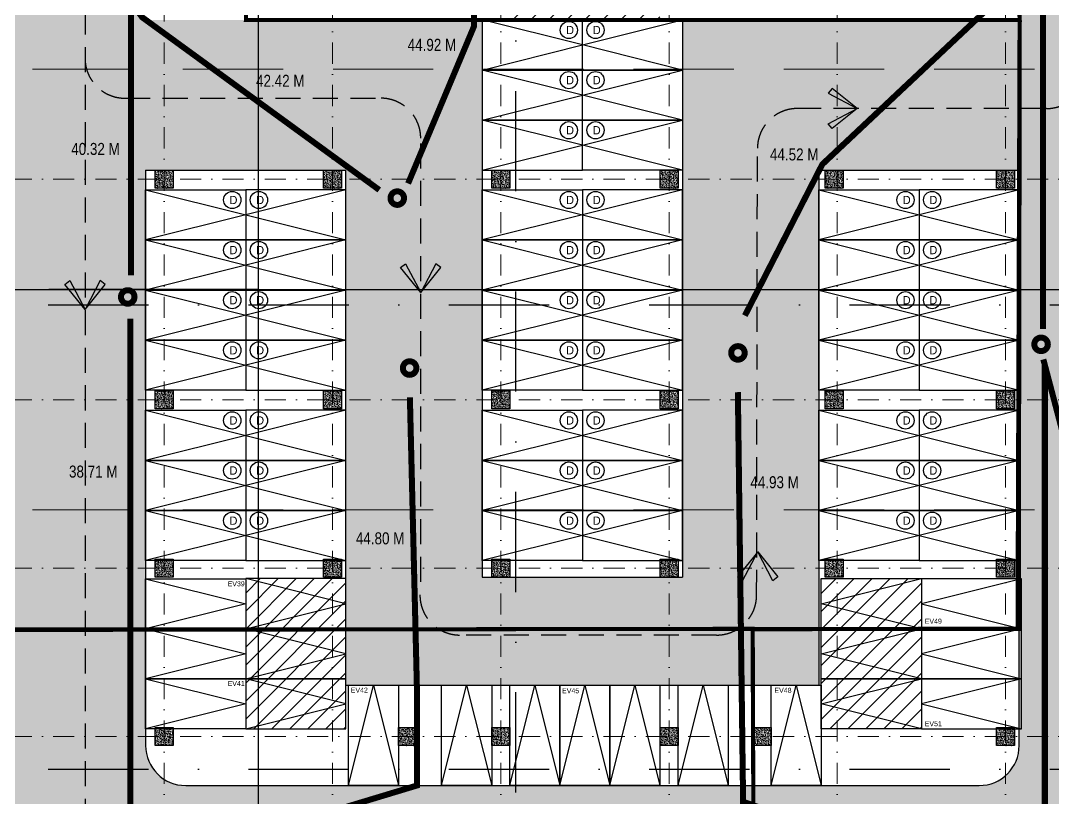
# Model space of a CAD drawing. Header units: millimetres. Extents: x 2509692 to 6766201, y 361130 to 898117.
# Drawn here: x 2553750 to 2605293, y 756304 to 795106 of the extents above; entities that cross this region are included whole.
import ezdxf

# ---------------------------------------------------------------- set-up
doc = ezdxf.new("R2010")
doc.units = ezdxf.units.MM
doc.header["$LTSCALE"] = 100
for name, pattern in [('( Hidden )', [0.375, 0.25, -0.125]), ('001-S-DLA-ULT_BLK-FDN-01$0$DASHED2', [0.375, 0.25, -0.125]), ('AUDIT_I_191030115539-19', [0]), ('DASHDOT', [1, 0.5, -0.25, 0, -0.25]), ('DD Cargo Road$0$X-DIAL-Phase 3A-Master Airfield Layout_South & ECT$0$DASHDOT2', [12.7, 6.35, -3.175, 0, -3.175]), ('HIDDEN', [0.375, 0.25, -0.125]), ('PAMIR A_GROUND FLOOR GRID$0$( Dashed )', [0.75, 0.5, -0.25]), ('PAMIR A_GROUND FLOOR GRID$0$ACAD_ISO05W100', [33, 24, -3, 0, -3, 0, -3]), ('PAMIR A_GROUND FLOOR GRID$0$CMP LANDSUBDIVISION$0$ACAD_ISO12W100', [21, 12, -3, 0, -3, 0, -3]), ('PAMIR A_GROUND FLOOR GRID$0$DGN Style 4', [21.138408, 10.562602, -5.281301, 0.013203, -5.281301])]:
    doc.linetypes.add(name, pattern=pattern)
doc.layers.get('0').update_dxf_attribs({"color": 8})
for name, color, linetype in [('4 WHEELER', 8, 'Continuous'), ('4 wheeler jockey', 8, 'Continuous'), ('4 WHEELER-RefEdit0', 8, 'Continuous'), ('A-DRIVEWAY ARROWS', 8, 'AUDIT_I_191030115539-19'), ('A-PARKING STACH-2', 8, 'Continuous'), ('A_COLUMNS @8.4 x 8.4 MT. GRID', 8, 'Continuous'), ('A_EV', 8, 'AUDIT_I_191030115539-19'), ('A_PARKING TEXT', 8, 'Continuous'), ('A_STAIRCASE DIM', 8, 'Continuous'), ('A_Travel length', 8, 'Continuous'), ('A_wall', 8, 'Continuous'), ('ACD', 220, 'Continuous'), ('CAR', 8, 'Continuous'), ('DOUBLE  STACK', 8, 'Continuous'), ('DRIVEWAY', 8, 'HIDDEN'), ('EV PARKING', 8, 'Continuous'), ('GLASS EDGE', 8, 'Continuous'), ('PAMIR A_GROUND FLOOR GRID$0$CMP LANDSUBDIVISION$0$MP-PROP-ASSET LINE', 8, 'PAMIR A_GROUND FLOOR GRID$0$CMP LANDSUBDIVISION$0$ACAD_ISO12W100'), ('PAMIR A_GROUND FLOOR GRID$0$Columns 8.4 x 8.4 MT. GRID', 8, 'Continuous'), ('SECTION LINES', 8, 'Continuous')]:
    doc.layers.add(name, color=color, linetype=linetype)
for name, color, linetype, lineweight in [('A-WALL', 8, 'Continuous', 30), ('AC-ZONING LINE', 8, 'Continuous', 15), ('HACTH', 8, 'Continuous', 5), ('PAMIR A_GROUND FLOOR GRID$0$A_GRID 8.4 x 8.4 MT.', 8, 'PAMIR A_GROUND FLOOR GRID$0$DGN Style 4', 0), ('PAMIR A_GROUND FLOOR GRID$0$CMP LANDSUBDIVISION$0$MP-BASEMENT LIN', 8, 'PAMIR A_GROUND FLOOR GRID$0$ACAD_ISO05W100', 20)]:
    doc.layers.add(name, color=color, linetype=linetype, lineweight=lineweight)
doc.styles.add('300', font='GOTHIC.TTF', dxfattribs={"width": 0.8, "height": 600})
doc.styles.add('SIMPLEX', font='')
doc.styles.add('X-REF_HVAC_Basement 02$0$X-REF_HVAC_Basement 02$0$acdim', font='romans.shx', dxfattribs={"height": 150})
doc.styles.get('SIMPLEX').set_extended_font_data('Humanst521 BT')
pattern_1 = [(0, (-3035710.2255, -862793.3746), (0, 6.985), [5.08, -1.905]), (90, (-3035710.2255, -862793.3746), (-6.985, 4e-16), [5.08, -1.905])]

# ---------------------------------------------------------------- blocks, each defined once
blk = doc.blocks.new('ARROW')
at = {"layer": 'DRIVEWAY', "linetype": 'Continuous', "ltscale": 0.5}
h = blk.add_hatch(color=30, dxfattribs=at)
h.dxf.hatch_style = 1
h.paths.add_polyline_path([(0, 0), (-381, -720), (-500, -624)])
h = blk.add_hatch(color=30, dxfattribs=at)
h.dxf.hatch_style = 1
h.paths.add_polyline_path([(0, 0), (381, -720), (500, -624)])
at = {"layer": 'DRIVEWAY', "color": 30, "linetype": '001-S-DLA-ULT_BLK-FDN-01$0$DASHED2', "ltscale": 7500}
for points in [[(0, 0), (-500, -624), (-381, -720), (0, 0)], [(0, 0), (500, -624), (381, -720), (0, 0)]]:
    blk.add_lwpolyline(points, close=True, dxfattribs=at)
blk = doc.blocks.new('ghkhgk')
at = {"layer": 'A-DRIVEWAY ARROWS', "linetype": '( Hidden )', "lineweight": -2, "ltscale": 50}
for p, q in [((3557463, 1753714), (3557463, 1704342)), ((3559463, 1739914), (3572219, 1739914)), ((3605453, 1739399), (3593023, 1739399)), ((3574216, 1715786), (3574216, 1738020)), ((3590984, 1715128), (3591023, 1737399)), ((3588984, 1713128), (3576178, 1713128))]:
    blk.add_line(p, q, dxfattribs=at)
for centre, start, end in [((3559463, 1741914), 180, 270), ((3605453, 1741399), 270, 0), ((3572219, 1737914), 0, 90), ((3593023, 1737399), 90, 180), ((3576178, 1715128), 180, 270), ((3588984, 1715128), 270, 0)]:
    blk.add_arc(centre, 2000, start, end, dxfattribs=at)
at = {"layer": 'A-DRIVEWAY ARROWS', "linetype": '( Hidden )', "lineweight": -2, "ltscale": 2000, "yscale": 2, "zscale": 2}
for p, xscale, rotation in [((3595995, 1739399), -2, 270), ((3574216, 1730212), -2, 180), ((3557463, 1729379, 0), 2, 180)]:
    blk.add_blockref('ARROW', p, dxfattribs=dict(at, xscale=xscale, rotation=rotation))
at = {"layer": 'A-DRIVEWAY ARROWS', "linetype": '( Hidden )', "lineweight": -2, "ltscale": 2000, "xscale": -2, "yscale": 2, "zscale": 2}
blk.add_blockref('ARROW', (3591037, 1717273), dxfattribs=at)
blk = doc.blocks.new('CAR PARKING 2500X5000')
at = {"layer": '4 WHEELER-RefEdit0', "linetype": 'ByBlock', "lineweight": -2, "ltscale": 0.5}
blk.add_lwpolyline([(-2500, 0), (0, 0), (0, -5000), (-2500, -5000)], close=True, dxfattribs=at)
blk.add_lwpolyline([(-2500, -5000), (-1250, 0), (0, -5000)], dxfattribs=at)
blk = doc.blocks.new('qdfesw')
at = {"layer": '4 wheeler jockey', "linetype": 'ByBlock', "lineweight": -2, "ltscale": 0.5}
blk.add_lwpolyline([(2705606, 1306842), (2708106, 1306842), (2708106, 1311842), (2705606, 1311842)], close=True, dxfattribs=at)
blk.add_lwpolyline([(2705606, 1311842), (2706856, 1306842), (2708106, 1311842)], dxfattribs=at)
blk = doc.blocks.new('JOCKEY PARK')
at = {"layer": 'A_STAIRCASE DIM', "transparency": 33554687}
h = blk.add_hatch(dxfattribs=at)
h.set_pattern_fill('ANSI31', color=8, scale=200)
h.set_pattern_definition([(45, (1000500, -500), (-449.0128, 449.0128), [])])
h.paths.add_polyline_path([(3526745, 803042), (3531888, 803042), (3531888, 787065), (3526745, 787065)])
h.paths.add_polyline_path([(3526888, 786165), (3531888, 786165), (3531888, 776165), (3526888, 776165)])
h.paths.add_polyline_path([(3526888, 775165), (3531883, 775165), (3531883, 755865), (3526888, 755865)])
h.paths.add_polyline_path([(3526888, 741565), (3531888, 741565), (3531888, 730665), (3526888, 730665)])
h.paths.add_polyline_path([(3526888, 724765), (3531888, 724765), (3531888, 702965), (3526888, 702965)])
h.paths.add_polyline_path([(3526888, 697065), (3531888, 697065), (3531888, 692065), (3526888, 692065)])
h.paths.add_polyline_path([(3565488, 766765), (3570488, 766765), (3570488, 759265), (3565488, 759265)])
h.paths.add_polyline_path([(3594211, 766765), (3599211, 766765), (3599211, 759265), (3594211, 759265)])
h.paths.add_polyline_path([(3632688, 811365), (3637688, 811365), (3637688, 750865), (3632688, 750865)])
h.paths.add_polyline_path([(3603738, 707470), (3619638, 707470), (3619638, 702470), (3603738, 702470)])
h.paths.add_polyline_path([(3632688, 739065), (3637688, 739065), (3637688, 700465), (3632688, 700465)])
h.paths.add_polyline_path([(3578660, 799643), (3586160, 799643), (3586160, 794643), (3578660, 794643)])
h.paths.add_polyline_path([(3565260, 803043), (3570260, 803043), (3570260, 795543), (3565260, 795543)])
h.paths.add_polyline_path([(3615888, 820665), (3615888, 821075)])
h.paths.add_polyline_path([(3561860, 863093), (3577760, 863093), (3577760, 858093), (3561860, 858093)])
h.paths.add_polyline_path([(3589560, 863093), (3594560, 863093), (3594560, 858093), (3589560, 858093)])
h.paths.add_polyline_path([(3595460, 863093), (3602960, 863093), (3602960, 858093), (3595460, 858093)])
h.paths.add_polyline_path([(3620538, 863093), (3636438, 863093), (3636438, 858093), (3620538, 858093)])
at = {"layer": '4 wheeler jockey', "rotation": 90}
for p in [(4877330, -1941341), (4877330, -1943841), (4877330, -1946341)]:
    blk.add_blockref('qdfesw', p, dxfattribs=at)
at = {"layer": '4 wheeler jockey', "xscale": -1, "rotation": 270}
for p in [(2287369, -1941341), (2287369, -1943841), (2287369, -1946341)]:
    blk.add_blockref('qdfesw', p, dxfattribs=at)
blk = doc.blocks.new('A$C7f0d5cc6')
at = {"layer": 'SECTION LINES', "linetype": 'DASHDOT', "ltscale": 100}
for p, q in [((58626, -194099), (58626, -3807)), ((5279, -99766), (119152, -99766)), ((5279, -122933), (119152, -122933))]:
    blk.add_line(p, q, dxfattribs=at)
blk = doc.blocks.new('PAMIR A_GROUND FLOOR GRID$0$ASSET LINE')
at = {"layer": 'PAMIR A_GROUND FLOOR GRID$0$CMP LANDSUBDIVISION$0$MP-BASEMENT LIN', "color": 3, "linetype": 'PAMIR A_GROUND FLOOR GRID$0$( Dashed )', "ltscale": 100}
for p, q in [((5607412, 509058), (5707543, 509058)), ((5607412, 487058), (5707543, 487058))]:
    blk.add_line(p, q, dxfattribs=at)
blk = doc.blocks.new('PAMIR A_GROUND FLOOR GRID')
at = {"layer": 'PAMIR A_GROUND FLOOR GRID$0$A_GRID 8.4 x 8.4 MT.'}
for p, q in [((2560910.2, 882793.4), (2560910.2, 680593.4)), ((2560910.2, 882793.4), (2560910.2, 680593.4)), ((2569310.2, 882793.4), (2569310.2, 680593.4)), ((2577710.2, 882793.4), (2577710.2, 680593.4)), ((2586110.2, 882793.4), (2586110.2, 680593.4)), ((2594510.2, 882793.4), (2594510.2, 680593.4)), ((2602910.2, 882793.4), (2602910.2, 680593.4)), ((2515201.8, 787193.4), (2648618.7, 787193.4)), ((2515201.8, 776193.4), (2648618.7, 776193.4)), ((2515201.8, 767793.4), (2648618.7, 767793.4)), ((2515201.8, 759393.4), (2648618.7, 759393.4))]:
    blk.add_line(p, q, dxfattribs=at)
blk = doc.blocks.new('A$C5d815a77')
at = {"layer": 'PAMIR A_GROUND FLOOR GRID$0$A_GRID 8.4 x 8.4 MT.'}
blk.add_blockref('PAMIR A_GROUND FLOOR GRID', (0, 0), dxfattribs=at)
blk = doc.blocks.new('PAMIR A_GROUND FLOOR GRID$0$gfhjd')
at = {"layer": 'PAMIR A_GROUND FLOOR GRID$0$Columns 8.4 x 8.4 MT. GRID', "transparency": 33554505}
h = blk.add_hatch(dxfattribs=at)
h.set_pattern_fill('AR-CONC', color=8, scale=0.5)
h.set_pattern_definition([(50, (2668641.195, 1117441.09), (91.092334, -7.969543), [9.525, -104.775]), (355, (2668641.2, 1117441.09), (-17.62171, 95.52842), [7.62, -83.82029]), (100.451445, (2668648.79, 1117440.43), (73.470624, 87.558876), [8.095004, -89.04512]), (46.1842, (2668641.2, 1117466.49), (135.53952, -21.02116), [14.2875, -157.1625]), (96.63556, (2668652.49, 1117464.74), (118.70207, 123.71306), [12.14251, -133.5678]), (351.18415, (2668641.2, 1117466.49), (118.70207, 123.71306), [11.42998, -125.72987]), (21, (2668653.895, 1117460.14), (75.807196, -51.1326), [9.525, -104.775]), (326, (2668653.9, 1117460.14), (30.901014, 92.09398), [7.62, -83.82]), (71.451445, (2668660.21, 1117455.88), (106.70821, 40.961384), [8.095004, -89.04497]), (37.5, (2668641.195, 1117441.09), (1.544302, 42.2775194), [0, -82.804, 0, -85.09, 0, -84.1375]), (7.5, (2668641.195, 1117441.09), (33.409831, 50.090287), [0, -48.514, 0, -80.899, 0, -32.0675]), (327.5, (2668612.874, 1117441.09), (67.795298, -2.864372), [0, -31.75, 0, -99.06, 0, -131.445]), (317.5, (2668600.174, 1117441.09), (74.06459, 12.713246), [0, -41.275, 0, -65.786, 0, -93.345])])
h.paths.add_polyline_path([(2555360, 1057637), (2556260, 1057637), (2556260, 1056737), (2555361, 1056737)])
at = {"layer": 'PAMIR A_GROUND FLOOR GRID$0$Columns 8.4 x 8.4 MT. GRID', "lineweight": 30}
blk.add_lwpolyline([(2555361, 1057637), (2556260, 1057637), (2556260, 1056737), (2555361, 1056737)], close=True, dxfattribs=at)
blk = doc.blocks.new('GF COLUMNS')
at = {"layer": 'A_COLUMNS @8.4 x 8.4 MT. GRID'}
for p in [(17250, -297794), (34950, -297794)]:
    blk.add_blockref('PAMIR A_GROUND FLOOR GRID$0$gfhjd', p, dxfattribs=at)
blk = doc.blocks.new('A$C8c9960d7')
at = {"layer": 'A_wall'}
blk.add_blockref('GF COLUMNS', (0, 0), dxfattribs=at)
at = {"layer": 'PAMIR A_GROUND FLOOR GRID$0$Columns 8.4 x 8.4 MT. GRID'}
for p in [(5100, -269994), (13499, -269994), (21900, -269994), (30300, -269994), (38536, -269994), (47100, -269994), (5100, -280994), (13499, -280994), (21900, -280994), (30300, -280994), (38536, -280994), (47100, -280994), (5100, -289394), (13499, -289394), (21900, -289394), (30300, -289394), (38536, -289394), (47100, -289394), (5100, -297794), (21900, -297794), (30300, -297794), (47100, -297794)]:
    blk.add_blockref('PAMIR A_GROUND FLOOR GRID$0$gfhjd', p, dxfattribs=at)
blk = doc.blocks.new('SEG')
at = {"layer": 'DRIVEWAY', "linetype": 'Continuous'}
for p, q in [((3076788, 795143), (3076788, 767343)), ((3086788, 795143), (3086788, 767343)), ((3059988, 787643), (3069988, 787643)), ((3059988, 787643), (3059988, 758943)), ((3069988, 761943), (3069988, 787643)), ((3093588, 787643), (3103588, 787643)), ((3093588, 787643), (3093588, 761943)), ((3103588, 758943), (3103588, 787643)), ((3076788, 767343), (3086788, 767343)), ((3069988, 761943), (3093588, 761943)), ((3061988, 756943), (3101588, 756943))]:
    blk.add_line(p, q, dxfattribs=at)
for centre, start, end in [((3061988, 758943), 180, 270), ((3101588, 758943), 270, 0)]:
    blk.add_arc(centre, 2000, start, end, dxfattribs=at)
blk = doc.blocks.new('A$C29A2079D')
at = {"layer": 'HACTH', "true_color": 0xf7f2ee, "transparency": 33554602}
h = blk.add_hatch(dxfattribs=at)
h.set_pattern_fill('ANGLE')
h.set_pattern_definition(pattern_1)
edge = h.paths.add_edge_path()
edge.add_line((74678, -8850), (75151, -8850))
edge.add_line((75151, -8850), (75151, 5800))
edge.add_line((75151, 5800), (101366, 5800))
edge.add_arc((101366, 6300), 500, 270, 360)
edge.add_line((101866, 6300), (101866, 11000))
edge.add_arc((101366, 11000), 500, 0, 90)
edge.add_line((101366, 11500), (17750, 11500))
edge.add_arc((17750, 11000), 500, 90, 180)
edge.add_line((17250, 11000), (17250, -8850))
edge.add_line((17250, -8850), (14228, -8850))
edge.add_arc((14228, -9350), 500, 89.9998, 180)
edge.add_line((13728, -9350), (13728, -15850))
edge.add_arc((14228, -15850), 500, 180, 270)
edge.add_line((14228, -16350), (17478, -16350))
edge.add_line((17478, -16350), (17478, -50929))
edge.add_line((17478, -50929), (7978, -50929))
edge.add_arc((7978, -50429), 500, 180, 270, ccw=False)
edge.add_line((7478, -50429), (7478, -42325))
edge.add_arc((6978, -42325), 500, 0, 90.0003)
edge.add_line((6978, -41825), (3586, -41825))
edge.add_arc((3586, -42325), 500, 90.0003, 180.0017)
edge.add_line((3086, -42325), (3086, -59251))
edge.add_line((3086, -59251), (1175, -59251))
edge.add_arc((1175, -59751), 500, 90.0125, 179.9888)
edge.add_line((675, -59751), (667, -103029))
edge.add_spline(control_points=[(667, -103029), (702, -103334), (770, -103917), (1633, -104788), (2901, -104986), (3058, -105753), (3088, -105901)], knot_values=[0, 0, 0, 0, 894.923904, 1708.274926, 3539.028112, 3976.033279, 3976.033279, 3976.033279, 3976.033279], degree=3, periodic=0)
edge.add_line((3088, -105901), (3084, -120205))
edge.add_spline(control_points=[(3084, -119850), (3085, -120025), (3090, -120889), (1674, -121331), (753, -122299), (701, -122943), (677, -123229)], knot_values=[0, 0, 0, 0, 503.03039, 2487.793322, 3539.319114, 4374.600504, 4374.600504, 4374.600504, 4374.600504], degree=3, periodic=0)
edge.add_line((677, -123229), (677, -170200))
edge.add_arc((1177, -170200), 500, 180, 270)
edge.add_line((1177, -170700), (7478, -170700))
edge.add_line((7478, -170700), (90978, -170700))
edge.add_arc((90978, -170200), 500, 270, 360.0004)
edge.add_line((91478, -170200), (91477, -121044))
edge.add_line((91477, -121044), (84677, -121044))
edge.add_line((84677, -121044), (84677, -137450))
edge.add_line((84677, -137450), (74678, -137450))
edge.add_line((74678, -137450), (74678, -111850))
edge.add_arc((75178, -111850), 500, 90, 180, ccw=False)
edge.add_line((75178, -111350), (91478, -111350))
edge.add_line((91478, -111350), (91477, -50850))
edge.add_line((91477, -50850), (75178, -50850))
edge.add_arc((75178, -50350), 500, 180, 270, ccw=False)
edge.add_line((74678, -50350), (74678, -8850))
h.paths.add_polyline_path([(24751, -22800, -0.414213), (25251, -22300), (67150, -22300, -0.414214), (67650, -22800), (67650, -50850), (24751, -50850)], flags=16)
h.paths.add_polyline_path([(16978, -58350, -0.414214), (17478, -58850), (17478, -103350, -0.414213), (16978, -103850), (7978, -103850, -0.414214), (7478, -103350), (7478, -58850, -0.414214), (7978, -58350)], flags=16)
h.paths.add_polyline_path([(24550, -57648), (67378, -57648, -0.414214), (67878, -58148), (67878, -67650), (51077, -67650), (51077, -95450), (41077, -95450), (41077, -67650), (24050, -67650), (24050, -58148, -0.414213)], flags=16)
h.paths.add_polyline_path([(24278, -75150), (34278, -75150), (34278, -100850), (57877, -100850), (57877, -75150), (67878, -75150), (67878, -103850, -0.414214), (65878, -105850), (26278, -105850, -0.414214), (24278, -103850)], flags=16)
h.paths.add_polyline_path([(24751, -17250), (24751, -16350), (25178, -16350), (25178, -8850), (24751, -8850), (24751, 5800), (67650, 5800), (67650, -17250)], flags=16)
h.paths.add_polyline_path([(74677, -58850, -0.414214), (75177, -58350), (84677, -58350), (84678, -103850), (75177, -103850, -0.414214), (74677, -103350)], flags=16)
h.paths.add_polyline_path([(17477, -111850), (17477, -164729, -0.414214), (16977, -165229), (7977, -165229, -0.414214), (7477, -164729), (7477, -111350), (16977, -111350, -0.414214)], flags=16)
h.paths.add_polyline_path([(67878, -111350), (67878, -119829), (67650, -119829), (67650, -139400, -0.414214), (67150, -139900), (25251, -139900, -0.414214), (24751, -139400), (24751, -111350)], flags=16)
h.paths.add_polyline_path([(84450, -144950), (84450, -164323, -0.414213), (83950, -164823), (67528, -164823), (67528, -164550), (41474, -164550), (41474, -164979), (24627, -164979), (24628, -153350), (25178, -153350), (25178, -145850), (24751, -145850), (24751, -144950)], flags=16)
at = {"layer": 'DRIVEWAY'}
blk.add_blockref('SEG', (-3035711, -862793), dxfattribs=at)
blk = doc.blocks.new('car 2500x500')
at = {"layer": 'CAR', "color": 0, "ltscale": 0.5}
blk.add_lwpolyline([(0, 0), (2500, 0), (2500, 5000), (0, 5000)], close=True, dxfattribs=at)
blk.add_lwpolyline([(0, 5000), (1250, 0), (2500, 5000)], dxfattribs=at)
blk = doc.blocks.new('A$C327A4368')
at = {"layer": 'CAR', "color": 156, "true_color": 0x003b75}
for p, xscale, rotation in [((20878, -19929), -1.000000000000002, 90), ((20878, -22429), -1.000000000000002, 90), ((20878, -24929), -1.000000000000002, 90), ((26001, -25250), -1, 180), ((30650, -25250), -1, 180), ((34050, -25250), -1, 180), ((36550, -25250), -1, 180), ((39050, -25250), -1, 180), ((42450, -25250), -1, 180), ((47100, -25250), -1, 180)]:
    blk.add_blockref('car 2500x500', p, dxfattribs=dict(at, xscale=xscale, rotation=rotation))
at = {"layer": 'CAR', "color": 156, "true_color": 0x003b75, "rotation": 270}
for p in [(54600, -19929), (54600, -22429), (54600, -24929)]:
    blk.add_blockref('car 2500x500', p, dxfattribs=at)
at = {"layer": 'A_EV', "ltscale": 0.5, "char_height": 250, "width": 2734, "attachment_point": 1, "style": 'SIMPLEX'}
for s, insert in [('{\\fArial|b0|i0|c0|p34;EV39}', (19969, -20060)), ('{\\fArial|b0|i0|c0|p34;EV49}', (54764, -21927)), ('{\\fArial|b0|i0|c0|p34;EV41}', (19969, -25035)), ('{\\fArial|b0|i0|c0|p34;EV42}', (26116, -25364)), ('{\\fArial|b0|i0|c0|p34;EV45}', (36664, -25396)), ('{\\fArial|b0|i0|c0|p34;EV48}', (47263, -25374)), ('{\\fArial|b0|i0|c0|p34;EV51}', (54764, -27042))]:
    blk.add_mtext(s, dxfattribs=dict(at, insert=insert))
blk = doc.blocks.new('frfrfr')
at = {"layer": 'A-PARKING STACH-2'}
blk.add_circle((0, 0), 314, dxfattribs=at)
at = {"layer": 'A_PARKING TEXT', "insert": (-101, 150), "char_height": 300, "width": 4300.79, "attachment_point": 1, "style": 'X-REF_HVAC_Basement 02$0$X-REF_HVAC_Basement 02$0$acdim'}
blk.add_mtext('{\\fcentury gothic|b0|i0|c0|p34;D}', dxfattribs=at)
blk = doc.blocks.new('A$C555C795E')
at = {"layer": 'A-PARKING STACH-2', "color": 3, "xscale": 1.369400645261373, "yscale": 1.369400645261373, "zscale": 1.369400645261373}
for p in [(45401, -68155), (46732, -68155), (45401, -70655), (46732, -70655), (45401, -73155), (46732, -73155), (28601, -76634), (29932, -76634), (45401, -76634), (46732, -76634), (62201, -76634), (63532, -76634), (28601, -79134), (29932, -79134), (45401, -79134), (46732, -79134), (62201, -79134), (63532, -79134), (28601, -81634), (29932, -81634), (45401, -81634), (46732, -81634), (62201, -81634), (63532, -81634), (28601, -84134), (29932, -84134), (45401, -84134), (46732, -84134), (62201, -84134), (63532, -84134), (28601, -87634), (29932, -87634), (45401, -87634), (46732, -87634), (62201, -87634), (63532, -87634), (28601, -90134), (29932, -90134), (45401, -90134), (46732, -90134), (62201, -90134), (63532, -90134), (28601, -92634), (29932, -92634), (45401, -92634), (46732, -92634), (62201, -92634), (63532, -92634)]:
    blk.add_blockref('frfrfr', p, dxfattribs=at)
blk = doc.blocks.new('A$C72A00BA6')
at = {"layer": 'HACTH', "true_color": 0xf7f2ee, "transparency": 33554602}
h = blk.add_hatch(dxfattribs=at)
h.set_pattern_fill('ANGLE')
h.set_pattern_definition(pattern_1)
edge = h.paths.add_edge_path()
edge.add_line((74678, -8850), (75151, -8850))
edge.add_line((75151, -8850), (75151, 5800))
edge.add_line((75151, 5800), (101366, 5800))
edge.add_arc((101366, 6300), 500, 270, 360)
edge.add_line((101866, 6300), (101866, 11000))
edge.add_arc((101366, 11000), 500, 0, 90)
edge.add_line((101366, 11500), (17750, 11500))
edge.add_arc((17750, 11000), 500, 90, 180)
edge.add_line((17250, 11000), (17250, -8850))
edge.add_line((17250, -8850), (14228, -8850))
edge.add_arc((14228, -9350), 500, 89.9998, 180)
edge.add_line((13728, -9350), (13728, -15850))
edge.add_arc((14228, -15850), 500, 180, 270)
edge.add_line((14228, -16350), (17478, -16350))
edge.add_line((17478, -16350), (17478, -50929))
edge.add_line((17478, -50929), (7978, -50929))
edge.add_arc((7978, -50429), 500, 180, 270, ccw=False)
edge.add_line((7478, -50429), (7478, -42325))
edge.add_arc((6978, -42325), 500, 0, 90.0003)
edge.add_line((6978, -41825), (3586, -41825))
edge.add_arc((3586, -42325), 500, 90.0003, 180.0017)
edge.add_line((3086, -42325), (3086, -59251))
edge.add_line((3086, -59251), (1175, -59251))
edge.add_arc((1175, -59751), 500, 90.0125, 179.9888)
edge.add_line((675, -59751), (667, -103029))
edge.add_spline(control_points=[(667, -103029), (702, -103334), (770, -103917), (1633, -104788), (2901, -104986), (3058, -105753), (3088, -105901)], knot_values=[0, 0, 0, 0, 894.923904, 1708.274926, 3539.028112, 3976.033279, 3976.033279, 3976.033279, 3976.033279], degree=3, periodic=0)
edge.add_line((3088, -105901), (3084, -120205))
edge.add_spline(control_points=[(3084, -119850), (3085, -120025), (3090, -120889), (1674, -121331), (753, -122299), (701, -122943), (677, -123229)], knot_values=[0, 0, 0, 0, 503.03039, 2487.793322, 3539.319114, 4374.600504, 4374.600504, 4374.600504, 4374.600504], degree=3, periodic=0)
edge.add_line((677, -123229), (677, -170200))
edge.add_arc((1177, -170200), 500, 180, 270)
edge.add_line((1177, -170700), (7478, -170700))
edge.add_line((7478, -170700), (90978, -170700))
edge.add_arc((90978, -170200), 500, 270, 360.0004)
edge.add_line((91478, -170200), (91477, -121044))
edge.add_line((91477, -121044), (84677, -121044))
edge.add_line((84677, -121044), (84677, -137450))
edge.add_line((84677, -137450), (74678, -137450))
edge.add_line((74678, -137450), (74678, -111850))
edge.add_arc((75178, -111850), 500, 90, 180, ccw=False)
edge.add_line((75178, -111350), (91478, -111350))
edge.add_line((91478, -111350), (91477, -50850))
edge.add_line((91477, -50850), (75178, -50850))
edge.add_arc((75178, -50350), 500, 180, 270, ccw=False)
edge.add_line((74678, -50350), (74678, -8850))
h.paths.add_polyline_path([(24751, -22800, -0.414213), (25251, -22300), (67150, -22300, -0.414214), (67650, -22800), (67650, -50850), (24751, -50850)], flags=16)
h.paths.add_polyline_path([(16978, -58350, -0.414214), (17478, -58850), (17478, -103350, -0.414213), (16978, -103850), (7978, -103850, -0.414214), (7478, -103350), (7478, -58850, -0.414214), (7978, -58350)], flags=16)
h.paths.add_polyline_path([(24550, -57648), (67378, -57648, -0.414214), (67878, -58148), (67878, -67650), (51077, -67650), (51077, -95450), (41077, -95450), (41077, -67650), (24050, -67650), (24050, -58148, -0.414213)], flags=16)
h.paths.add_polyline_path([(24278, -75150), (34278, -75150), (34278, -100850), (57877, -100850), (57877, -75150), (67878, -75150), (67878, -103850, -0.414214), (65878, -105850), (26278, -105850, -0.414214), (24278, -103850)], flags=16)
h.paths.add_polyline_path([(24751, -17250), (24751, -16350), (25178, -16350), (25178, -8850), (24751, -8850), (24751, 5800), (67650, 5800), (67650, -17250)], flags=16)
h.paths.add_polyline_path([(74677, -58850, -0.414214), (75177, -58350), (84677, -58350), (84678, -103850), (75177, -103850, -0.414214), (74677, -103350)], flags=16)
h.paths.add_polyline_path([(17477, -111850), (17477, -164729, -0.414214), (16977, -165229), (7977, -165229, -0.414214), (7477, -164729), (7477, -111350), (16977, -111350, -0.414214)], flags=16)
h.paths.add_polyline_path([(67878, -111350), (67878, -119829), (67650, -119829), (67650, -139400, -0.414214), (67150, -139900), (25251, -139900, -0.414214), (24751, -139400), (24751, -111350)], flags=16)
h.paths.add_polyline_path([(84450, -144950), (84450, -164323, -0.414213), (83950, -164823), (67528, -164823), (67528, -164550), (41474, -164550), (41474, -164979), (24627, -164979), (24628, -153350), (25178, -153350), (25178, -145850), (24751, -145850), (24751, -144950)], flags=16)
at = {"layer": 'DRIVEWAY'}
blk.add_blockref('SEG', (-3035711, -862793), dxfattribs=at)

msp = doc.modelspace()

# ---------------------------------------------------------------- hatches: boundary and pattern name
at = {"transparency": 33554687}
h = msp.add_hatch(color=9, dxfattribs=at)
h.dxf.hatch_style = 1
h.paths.add_polyline_path([(2526244.6246, 874293.3746), (2637575.8264, 874293.3746), (2637575.8264, 692093.3746), (2526244.6246, 692093.3746)], flags=16)
h.paths.add_polyline_path([(2525844.6246, 874693.3746), (2637975.8264, 874693.3746), (2637975.8264, 691693.3746), (2525844.6246, 691693.3746)])

# ---------------------------------------------------------------- linework, layer by layer
at = {"layer": 'A_Travel length', "linetype": 'DD Cargo Road$0$X-DIAL-Phase 3A-Master Airfield Layout_South & ECT$0$DASHDOT2', "const_width": 300}
for points in [[(2602632.2567, 822061.3887), (2604781.574, 822061.3887), (2604781.574, 779717.3708)], [(2561244.1563, 821959.6446), (2561465.6529, 812652.0958), (2576508.4658, 805109.2032), (2576373.5311, 794813.5765), (2573087.449, 786982.7201)], [(2559261.3362, 782403.1865), (2559261.3362, 820711.6866), (2561278.0709, 820752.2811)], [(2540186.7322, 814603.3064), (2553014.1095, 804519.2195), (2559814.1925, 795275.4296), (2571647.922, 786660.0242)], [(2620605.3377, 811857.4834), (2610544.9304, 804443.3789), (2602289.5491, 795954.6073), (2593763.1782, 787938.1957), (2589898.3881, 780391.5921)], [(2559226.3285, 780239.1055), (2559226.3285, 741527.4195)], [(2604794.4352, 778205.2828), (2611712.1395, 751978.9286), (2616114.5815, 751978.9286), (2617736.6101, 741566.3872), (2620640.0223, 741566.3872)], [(2604868.5205, 777924.4112), (2604868.5205, 740873.3183), (2603141.6197, 740873.3183)], [(2560184.3995, 741417.2091), (2560184.3995, 752912.8085), (2573524.9346, 756943.3794), (2573524.9346, 761943.3794), (2573176.9606, 776315.5679)], [(2589547.7756, 776570.2406), (2589809.0296, 756131.9513), (2603715.2097, 751337.3232), (2603744.5912, 741549.1766)]]:
    msp.add_lwpolyline(points, dxfattribs=at)
for points in [[(2572210.7013, 786251.119, 1), (2572885.7013, 786251.119, 1)], [(2558757.7387, 781321.146, 1), (2559432.7387, 781321.146, 1)], [(2604343.4164, 778957.6099, 1), (2605018.4164, 778957.6099, 1)], [(2589214.1124, 778528.9942, 1), (2589889.1124, 778528.9942, 1)], [(2572826.7481, 777772.2047, 1), (2573501.7481, 777772.2047, 1)]]:
    msp.add_lwpolyline(points, format="xyb", close=True, dxfattribs=at)
at = {"layer": 'AC-ZONING LINE', "const_width": 200}
msp.add_lwpolyline([(2603568.3733, 764760.4503), (2603619.3286, 795132.7375), (2588890.0597, 795144.8133), (2586551.5417, 795141.9207), (2586551.5417, 795141.9207), (2564989.3514, 795144.8415), (2564998.3849, 803471.4652), (2543388.3183, 803466.0267), (2543388.3183, 820045.1797), (2539122.0909, 820039.7412), (2539122.0909, 803460.5881), (2526255.1279, 803447.7843), (2526149.6685, 759844.3758), (2543188.1729, 759803.9357), (2543188.4636, 764725.5066)], close=True, dxfattribs=at)
at = {"layer": 'AC-ZONING LINE', "color": 1, "const_width": 200}
msp.add_lwpolyline([(2622974.8583, 811878.1175), (2603650.1591, 811878.1175), (2603623.2862, 803740.3423), (2599710.4102, 803740.3016), (2599710.4095, 795843.3795), (2603609.9882, 795843.3795), (2603504.535, 764776.7318), (2590281.5805, 764736.0061), (2590373.7356, 742165.9818), (2594403.2779, 742018.1543), (2602757.5654, 742018.2375), (2602702.6197, 742582.03), (2610388.3183, 742604.7225)], dxfattribs=at)
at = {"layer": 'AC-ZONING LINE', "color": 4, "const_width": 200}
msp.add_lwpolyline([(2603560.2948, 795843.3795), (2603619.3286, 795132.7375), (2586551.5417, 795144.8415), (2586551.5417, 795144.8415), (2564989.3514, 795144.8415), (2564993.0042, 803449.1793)], dxfattribs=at)
at = {"layer": 'AC-ZONING LINE', "color": 3, "const_width": 200}
msp.add_lwpolyline([(2590364.024, 742194.7747), (2590291.1063, 764764.7179), (2543188.4635, 764686.8809)], dxfattribs=at)
at = {"layer": 'ACD', "color": 7}
msp.add_line((2509691.7888, 781693.3746), (2656378.7407, 781693.3746), dxfattribs=at)
at = {"layer": 'GLASS EDGE'}
for p, q in [((2565610.124, 825618.7726), (2565610.124, 737768.1943)), ((2565610.124, 781693.4834), (2555149.2031, 781693.4834))]:
    msp.add_line(p, q, dxfattribs=at)

# ---------------------------------------------------------------- block references
for name, p in [('A$C5d815a77', (0, 0)), ('A$C7f0d5cc6', (2519844.6246, 880693.3746)), ('A$C8c9960d7', (0, 0))]:
    msp.add_blockref(name, p)
at = {"layer": '4 WHEELER', "color": 8, "linetype": 'ByBlock', "lineweight": -2, "xscale": -1}
for p, rotation in [((2581787.9457, 795143.3745), 270), ((2581787.9457, 792643.3745), 270), ((2581787.9457, 790143.3745), 270), ((2564987.9457, 784164.7163), 89.99999999999993), ((2581787.9457, 784164.7163), 89.99999999999993), ((2598587.9457, 784164.7163), 89.99999999999993), ((2564987.9457, 781664.7163), 89.99999999999993), ((2581787.9457, 781664.7163), 89.99999999999993), ((2598587.9457, 781664.7163), 89.99999999999993), ((2564987.9457, 779164.7163), 89.99999999999993), ((2581787.9457, 779164.7163), 89.99999999999993), ((2598587.9457, 779164.7163), 89.99999999999993), ((2564987.9457, 776664.7163), 89.99999999999993), ((2581787.9457, 776664.7163), 89.99999999999993), ((2598587.9457, 776664.7163), 89.99999999999993), ((2564987.9457, 773164.7163), 89.99999999999993), ((2581787.9457, 773164.7163), 89.99999999999993), ((2598587.9457, 773164.7163), 89.99999999999993), ((2564987.9457, 770664.7163), 89.99999999999993), ((2581787.9457, 770664.7163), 89.99999999999993), ((2598587.9457, 770664.7163), 89.99999999999993), ((2564987.9457, 768164.7163), 89.99999999999993), ((2581787.9457, 768164.7163), 89.99999999999993), ((2598587.9457, 768164.7163), 89.99999999999993)]:
    msp.add_blockref('CAR PARKING 2500X5000', p, dxfattribs=dict(at, rotation=rotation))
at = {"layer": '4 WHEELER', "color": 8, "linetype": 'ByBlock', "lineweight": -2}
for p, rotation in [((2581787.9457, 795143.3745), 90.00000000000001), ((2581787.9457, 792643.3745), 90.00000000000001), ((2581787.9457, 790143.3745), 90.00000000000001), ((2564987.9457, 784164.7163), 270), ((2581787.9457, 784164.7163), 270), ((2598587.9457, 784164.7163), 270), ((2564987.9457, 781664.7163), 270), ((2581787.9457, 781664.7163), 270), ((2598587.9457, 781664.7163), 270), ((2564987.9457, 779164.7163), 270), ((2581787.9457, 779164.7163), 270), ((2598587.9457, 779164.7163), 270), ((2564987.9457, 776664.7163), 270), ((2581787.9457, 776664.7163), 270), ((2598587.9457, 776664.7163), 270), ((2564987.9457, 773164.7163), 270), ((2581787.9457, 773164.7163), 270), ((2598587.9457, 773164.7163), 270), ((2564987.9457, 770664.7163), 270), ((2581787.9457, 770664.7163), 270), ((2598587.9457, 770664.7163), 270), ((2564987.9457, 768164.7163), 270), ((2581787.9457, 768164.7163), 270), ((2598587.9457, 768164.7163), 270)]:
    msp.add_blockref('CAR PARKING 2500X5000', p, dxfattribs=dict(at, rotation=rotation))
at = {"layer": 'A-DRIVEWAY ARROWS'}
msp.add_blockref('ghkhgk', (-1000500, -948677.0998), dxfattribs=at)
at = {"layer": 'A-WALL'}
msp.add_blockref('JOCKEY PARK', (-1000500, 500), dxfattribs=at)
at = {"layer": 'DOUBLE  STACK', "color": 2}
msp.add_blockref('A$C555C795E', (2535710.5981, 862793.3762), dxfattribs=at)
at = {"layer": 'DRIVEWAY', "color": 2}
msp.add_blockref('A$C29A2079D', (2535710.5981, 862793.3762), dxfattribs=at)
at = {"layer": 'EV PARKING'}
msp.add_blockref('A$C327A4368', (2544110.5981, 787193.3763), dxfattribs=at)
at = {"layer": 'GLASS EDGE'}
msp.add_blockref('A$C72A00BA6', (2535710.5981, 862793.3762), dxfattribs=at)
at = {"layer": 'PAMIR A_GROUND FLOOR GRID$0$CMP LANDSUBDIVISION$0$MP-PROP-ASSET LINE'}
msp.add_blockref('PAMIR A_GROUND FLOOR GRID$0$ASSET LINE', (-3075567.3888, 283635.8083), dxfattribs=at)

# ---------------------------------------------------------------- texts
at = {"layer": 'A_Travel length', "color": 1, "linetype": 'Continuous', "ltscale": 0.5, "true_color": 0xff0f0f, "char_height": 600, "width": 3946.271793, "attachment_point": 1, "style": '300'}
for s, insert in [('{\\fArial|b0|i0|c0|p34;44.92 M}', (2573067.1299, 794200.1883)), ('{\\fArial|b0|i0|c0|p34;42.42 M}', (2565498.8085, 792404.3512)), ('{\\fArial|b0|i0|c0|p34;40.32 M}', (2556275.6021, 789005.3199)), ('{\\fArial|b0|i0|c0|p34;44.52 M}', (2591149.9718, 788731.7703)), ('{\\fArial|b0|i0|c0|p34;38.71 M}', (2556163.8853, 772908.4541)), ('{\\fArial|b0|i0|c0|p34;44.93 M}', (2590171.5397, 772375.9754)), ('{\\fArial|b0|i0|c0|p34;44.80 M}', (2570482.1061, 769577.1085))]:
    msp.add_mtext(s, dxfattribs=dict(at, insert=insert))

doc.saveas('drawing.dxf')
